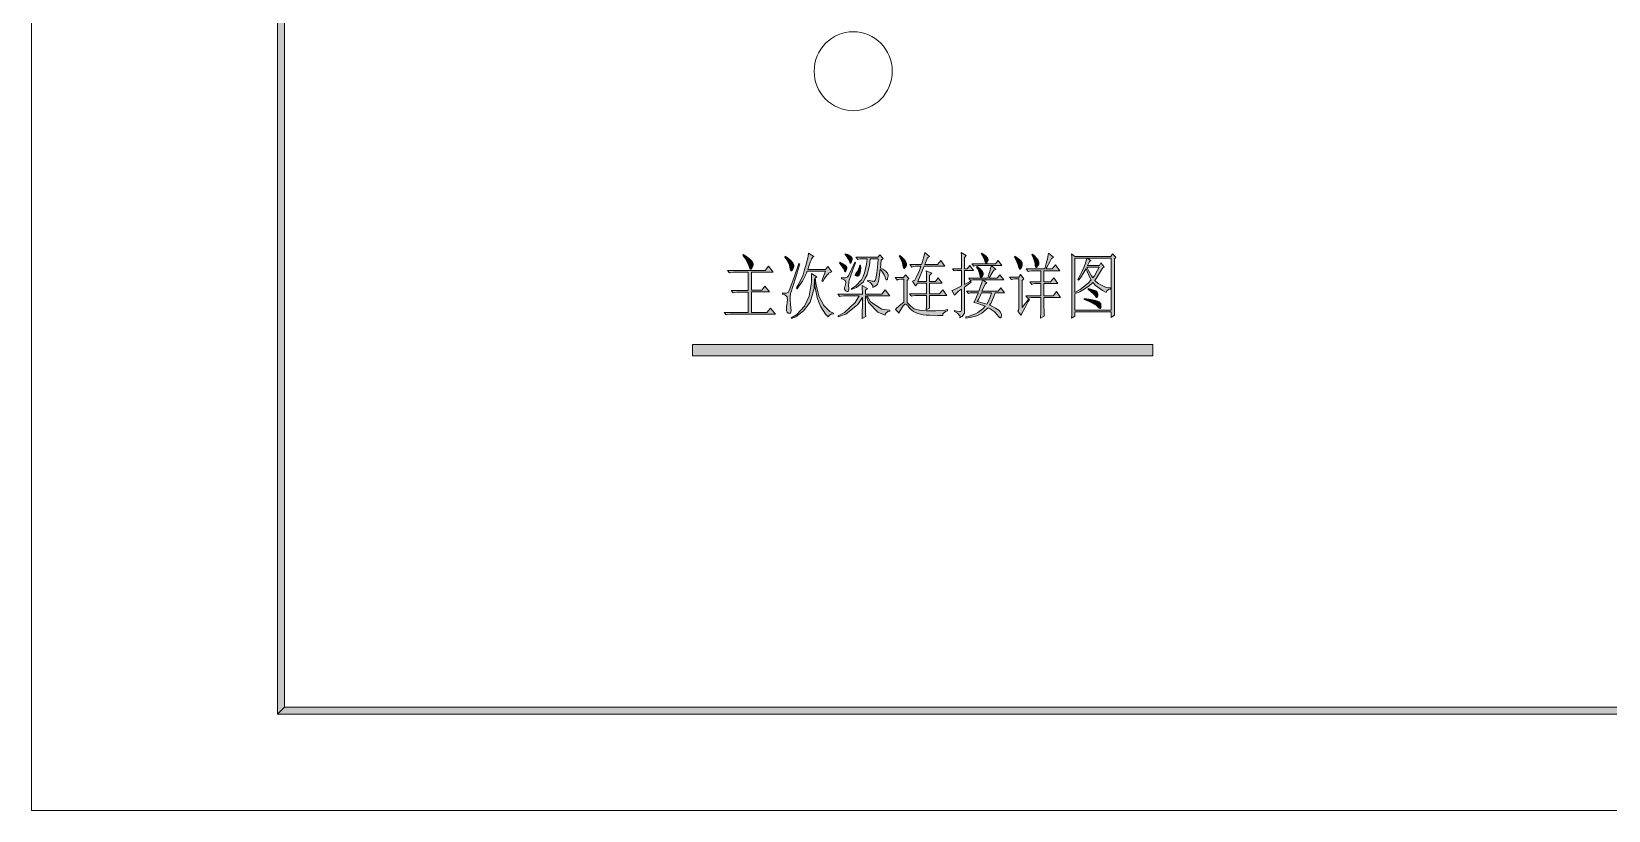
# Model space of a CAD drawing. Header units: millimetres. Extents: x 0 to 586, y 0 to 414.
# Drawn here: x 0 to 155.9, y 0 to 77 of the extents above; entities that cross this region are included whole.
import ezdxf

# ---------------------------------------------------------------- set-up
doc = ezdxf.new("R2010")
doc.units = ezdxf.units.MM

msp = doc.modelspace()

# ---------------------------------------------------------------- hatches: boundary and pattern name
h = msp.add_hatch(color=0)
h.dxf.hatch_style = 2
h.paths.add_polyline_path([(24.302861, 404.569083), (24.994306, 403.877639), (24.994306, 10.205861), (24.302861, 9.514417)])
h = msp.add_hatch(color=0)
h.dxf.hatch_style = 2
h.paths.add_polyline_path([(70.372111, 54.945139), (70.668444, 54.751111), (71.060028, 54.454778), (71.155278, 54.352472), (71.247, 54.250167), (71.34225, 54.049083), (71.34225, 53.953833), (71.34225, 53.883278), (71.292861, 53.735111), (71.243472, 53.650444), (71.194083, 53.569306), (71.12, 53.484639), (71.098833, 53.484639), (71.0565, 53.484639), (70.978889, 53.622222), (70.943611, 53.759806), (70.890694, 53.967944), (70.58025, 54.518278), (70.329778, 54.864)])
h = msp.add_hatch(color=0)
h.dxf.hatch_style = 2
h.paths.add_polyline_path([(74.513722, 54.775806), (74.746556, 54.624111), (75.071111, 54.348944), (75.162833, 54.225472), (75.258083, 54.102), (75.349806, 53.893861), (75.349806, 53.812722), (75.349806, 53.728056), (75.300417, 53.565778), (75.251028, 53.481111), (75.201639, 53.399972), (75.141667, 53.315306), (75.131083, 53.315306), (75.085222, 53.315306), (75.011139, 53.495222), (74.975861, 53.675139), (74.922944, 53.922083), (74.668944, 54.430083), (74.471389, 54.691139)])
h = msp.add_hatch(color=0)
h.dxf.hatch_style = 2
h.paths.add_polyline_path([(78.147333, 52.324), (78.500111, 53.287083), (76.693889, 53.287083), (76.605694, 53.096583), (76.418722, 52.705), (76.319944, 52.503917), (76.221167, 52.302833), (75.900139, 51.830111), (75.681417, 51.554944), (75.614389, 51.636083), (75.868389, 52.034722), (76.277611, 52.944889), (76.429306, 53.452889), (76.584528, 53.964417), (76.7715, 54.775806), (76.80325, 55.079194), (77.332417, 54.747583), (77.244222, 54.691139), (77.113694, 54.51475), (77.067833, 54.391278), (77.0255, 54.264278), (76.859694, 53.798611), (76.73975, 53.452889), (78.478944, 53.452889), (78.722361, 53.756278), (79.117472, 53.234167), (79.008111, 53.205944), (78.821139, 53.096583), (78.743528, 53.011917), (78.665917, 52.930778), (78.401333, 52.560361), (78.214361, 52.271083)])
h = msp.add_hatch(color=0)
h.dxf.hatch_style = 2
h.paths.add_polyline_path([(80.419222, 54.969833), (80.461556, 55.02275), (80.715556, 54.9275), (81.008361, 54.76875), (81.047167, 54.708778), (81.082444, 54.645278), (81.12125, 54.542972), (81.12125, 54.500639), (81.12125, 54.444194), (81.0895, 54.313667), (81.05775, 54.239583), (81.022472, 54.161972), (80.980139, 54.087889), (80.969556, 54.087889), (80.944861, 54.087889), (80.891944, 54.183139), (80.856667, 54.281917), (80.80375, 54.4195), (80.5815, 54.761694)])
h = msp.add_hatch(color=0)
h.dxf.hatch_style = 2
h.paths.add_polyline_path([(84.006972, 54.391278), (83.918778, 53.618694), (84.151611, 53.495222), (84.458528, 53.283556), (84.536139, 53.191833), (84.61375, 53.103639), (84.691361, 52.930778), (84.691361, 52.849639), (84.691361, 52.793194), (84.663139, 52.662667), (84.634917, 52.588583), (84.610222, 52.510972), (84.560833, 52.436889), (84.536139, 52.436889), (84.504389, 52.436889), (84.426778, 52.574472), (84.384444, 52.712056), (84.306833, 52.916667), (84.063417, 53.304722), (83.897611, 53.481111), (83.844694, 52.944889), (83.731806, 52.264028), (83.678889, 52.119389), (83.622444, 51.97475), (83.368444, 51.763083), (83.170889, 51.692528), (83.170889, 51.886556), (82.906306, 52.189944), (82.641722, 52.299306), (82.666417, 52.408667), (82.839278, 52.366333), (83.110917, 52.313417), (83.206167, 52.299306), (83.297889, 52.285194), (83.417833, 52.366333), (83.446056, 52.465111), (83.474278, 52.560361), (83.53425, 52.899028), (83.569528, 53.138917), (83.601278, 53.378806), (83.668306, 54.059667), (83.700056, 54.500639), (82.906306, 54.500639), (82.853389, 53.893861), (82.609972, 52.937833), (82.423, 52.588583), (82.236028, 52.235806), (81.562222, 51.678417), (81.078917, 51.473806), (81.05775, 51.554944), (81.484611, 51.830111), (82.063167, 52.443944), (82.214861, 52.779083), (82.363028, 53.11775), (82.553528, 53.978528), (82.599389, 54.500639), (81.872667, 54.500639), (81.675111, 54.447722), (81.498722, 54.666444), (83.678889, 54.666444), (83.855278, 54.913389), (84.183361, 54.557083)])
h = msp.add_hatch(color=0)
h.dxf.hatch_style = 2
h.paths.add_polyline_path([(85.770861, 54.779333), (85.837889, 54.835778), (86.035444, 54.684083), (86.303556, 54.430083), (86.377639, 54.32425), (86.448194, 54.221944), (86.515222, 54.034972), (86.508167, 53.953833), (86.504639, 53.872694), (86.448194, 53.735111), (86.398806, 53.678667), (86.349417, 53.622222), (86.289444, 53.569306), (86.278861, 53.569306), (86.233, 53.569306), (86.165972, 53.735111), (86.144806, 53.897389), (86.102472, 54.105528), (85.9155, 54.5465)])
h = msp.add_hatch(color=0)
h.dxf.hatch_style = 2
h.paths.add_polyline_path([(87.3125, 52.408667), (87.467722, 52.683833), (87.774639, 53.37175), (87.929861, 53.788028), (87.488889, 53.788028), (87.379528, 53.788028), (87.146694, 53.745694), (87.02675, 53.703361), (86.829194, 53.950306), (87.972194, 53.950306), (88.085083, 54.253694), (88.261472, 54.846361), (88.324972, 55.135639), (88.787111, 54.751111), (88.568389, 54.613528), (88.303806, 53.950306), (89.580861, 53.950306), (89.912472, 54.338361), (90.307583, 53.788028), (88.261472, 53.788028), (87.622944, 52.271083), (88.480194, 52.271083), (88.480194, 52.518028), (88.469611, 53.05425), (88.459028, 53.343528), (89.009361, 53.096583), (88.765944, 52.877861), (88.765944, 52.271083), (89.362139, 52.271083), (89.647889, 52.627389), (90.043, 52.105278), (88.765944, 52.105278), (88.765944, 51.057528), (89.75725, 51.057528), (90.088861, 51.442056), (90.483972, 50.891722), (88.765944, 50.891722), (88.765944, 50.563639), (88.776528, 49.94275), (88.787111, 49.653472), (88.459028, 49.487667), (88.469611, 49.833389), (88.480194, 50.535417), (88.480194, 50.891722), (87.446556, 50.891722), (87.34425, 50.891722), (87.125528, 50.852917), (87.005583, 50.810583), (86.8045, 51.057528), (88.480194, 51.057528), (88.480194, 52.105278), (87.622944, 52.105278), (87.400694, 51.858333), (87.093778, 52.299306)])
h = msp.add_hatch(color=0)
h.dxf.hatch_style = 2
h.paths.add_polyline_path([(92.226694, 51.967694), (92.840528, 52.299306), (92.886389, 52.214639), (92.226694, 51.72075), (92.226694, 49.381833), (92.226694, 49.159583), (92.004444, 48.817389), (91.785722, 48.693917), (91.806889, 48.842083), (91.531722, 49.145472), (91.235389, 49.297167), (91.235389, 49.406528), (91.475278, 49.353611), (91.775139, 49.304222), (91.828056, 49.311278), (91.8845, 49.318333), (91.937417, 49.43475), (91.937417, 49.544111), (91.937417, 51.526722), (91.641083, 51.308), (91.298889, 51.004611), (91.256556, 50.923472), (90.970806, 51.389139), (91.168361, 51.459694), (91.651667, 51.678417), (91.937417, 51.830111), (91.937417, 53.37175), (91.475278, 53.37175), (91.210694, 53.318833), (91.034306, 53.537556), (91.937417, 53.537556), (91.937417, 54.102), (91.926833, 54.902806), (91.91625, 55.135639), (92.403083, 54.83225), (92.226694, 54.64175), (92.226694, 53.537556), (92.512444, 53.537556), (92.752333, 53.840944), (93.129806, 53.37175), (92.226694, 53.37175)])
h = msp.add_hatch(color=0)
h.dxf.hatch_style = 2
h.paths.add_polyline_path([(93.944722, 55.082722), (94.142278, 54.945139), (94.396278, 54.737), (94.449194, 54.669972), (94.505639, 54.599417), (94.562083, 54.490056), (94.562083, 54.447722), (94.562083, 54.394806), (94.516222, 54.271333), (94.473889, 54.200778), (94.428028, 54.130222), (94.371583, 54.063194), (94.361, 54.063194), (94.32925, 54.063194), (94.272806, 54.172556), (94.251639, 54.281917), (94.209306, 54.447722), (94.022333, 54.821667), (93.877694, 55.026278)])
h = msp.add_hatch(color=0)
h.dxf.hatch_style = 2
h.paths.add_polyline_path([(97.183222, 54.691139), (97.225556, 54.775806), (97.3455, 54.691139), (97.585389, 54.51475), (97.698278, 54.415972), (97.814694, 54.320722), (97.934639, 54.112583), (97.941694, 54.003222), (97.94875, 53.893861), (97.902889, 53.706889), (97.8535, 53.632806), (97.804111, 53.555194), (97.733556, 53.481111), (97.708861, 53.481111), (97.677111, 53.481111), (97.610083, 53.632806), (97.578333, 53.7845), (97.521889, 53.989111), (97.324333, 54.444194)])
h = msp.add_hatch(color=0)
h.dxf.hatch_style = 2
h.paths.add_polyline_path([(100.55225, 55.079194), (101.035556, 54.691139), (100.838, 54.553556), (100.661611, 54.211361), (100.386444, 53.685722), (100.287667, 53.509333), (100.905028, 53.509333), (101.236639, 53.922083), (101.674083, 53.343528), (100.090111, 53.343528), (100.090111, 52.242861), (100.749806, 52.242861), (101.06025, 52.627389), (101.455361, 52.077056), (100.090111, 52.077056), (100.090111, 50.867028), (100.993222, 50.867028), (101.346, 51.279778), (101.741111, 50.701222), (100.090111, 50.701222), (100.090111, 50.080333), (100.100694, 49.159583), (100.111278, 48.856194), (99.7585, 48.665694), (99.769083, 49.230139), (99.779667, 50.246139), (99.779667, 50.701222), (98.90125, 50.701222), (98.813056, 50.701222), (98.601389, 50.658889), (98.481444, 50.616556), (98.283889, 50.867028), (99.779667, 50.867028), (99.779667, 52.077056), (99.317528, 52.077056), (99.229333, 52.077056), (99.021194, 52.034722), (98.90125, 51.992389), (98.700167, 52.242861), (99.779667, 52.242861), (99.779667, 53.343528), (98.943583, 53.343528), (98.855389, 53.343528), (98.64725, 53.301194), (98.527306, 53.258861), (98.326222, 53.509333), (100.132444, 53.509333), (100.199472, 53.671611), (100.319417, 54.059667), (100.375861, 54.278389), (100.432306, 54.500639), (100.5205, 54.899278)])
h = msp.add_hatch(color=0)
h.dxf.hatch_style = 2
h.paths.add_polyline_path([(98.90125, 54.913389), (98.96475, 54.966306), (99.119972, 54.828722), (99.356333, 54.588833), (99.441, 54.486528), (99.522139, 54.384222), (99.592694, 54.183139), (99.582111, 54.087889), (99.571528, 53.989111), (99.511556, 53.837417), (99.462167, 53.7845), (99.412778, 53.728056), (99.352806, 53.671611), (99.342222, 53.671611), (99.296361, 53.671611), (99.229333, 53.823306), (99.208167, 53.975), (99.176417, 54.183139), (99.021194, 54.652333)])
h = msp.add_hatch(color=0)
h.paths.add_polyline_path([(107.050417, 54.500639), (107.050417, 49.932167), (107.050417, 49.657), (107.061, 49.159583), (107.071583, 48.940861), (106.7435, 48.718611), (106.7435, 49.272472), (103.152222, 49.272472), (103.152222, 48.8315), (102.820611, 48.665694), (102.831194, 48.940861), (102.841778, 49.505306), (102.841778, 49.794583), (102.841778, 53.950306), (102.841778, 54.186667), (102.831194, 54.708778), (102.820611, 54.998056), (103.152222, 54.751111), (106.697639, 54.751111), (106.852861, 55.02275), (107.205639, 54.666444)])
h.paths.add_polyline_path([(103.152222, 49.43475), (106.7435, 49.43475), (106.7435, 54.585306), (104.36225, 54.585306), (104.736194, 54.338361), (104.605667, 54.253694), (104.538639, 54.130222), (104.439861, 53.936194), (104.408111, 53.869167), (105.575806, 53.869167), (105.7275, 54.116111), (106.059111, 53.731583), (105.882722, 53.594), (105.69575, 53.262389), (105.311222, 52.655611), (105.113667, 52.380444), (105.452333, 52.066472), (106.2355, 51.692528), (106.676472, 51.639611), (106.676472, 51.526722), (106.510667, 51.516139), (106.302528, 51.350333), (106.256667, 51.198639), (105.872139, 51.378556), (105.201861, 51.872444), (104.912583, 52.189944), (104.528056, 51.801889), (103.646111, 51.240972), (103.152222, 51.061056)])
h.paths.add_polyline_path([(103.152222, 54.585306), (103.152222, 51.198639), (103.670806, 51.473806), (104.475139, 52.094694), (104.760889, 52.436889), (104.61625, 52.683833), (104.36225, 53.248278), (104.252889, 53.565778), (104.0765, 53.223583), (103.702556, 52.645028), (103.505, 52.408667), (103.437972, 52.465111), (103.614361, 52.754389), (103.910694, 53.354111), (104.034167, 53.661028), (104.154111, 53.971472), (104.29875, 54.433611), (104.319917, 54.585306)])
h.paths.add_polyline_path([(104.341083, 53.703361), (104.496306, 53.357639), (104.792639, 52.821417), (104.937278, 52.627389), (105.088972, 52.849639), (105.399417, 53.385861), (105.551111, 53.703361)])
h = msp.add_hatch(color=0)
h.dxf.hatch_style = 2
h.paths.add_polyline_path([(68.809306, 53.375278), (72.531111, 53.375278), (72.862722, 53.788028), (73.324861, 53.209472), (71.187028, 53.209472), (71.187028, 51.417361), (72.1995, 51.417361), (72.509944, 51.801889), (72.950917, 51.251556), (71.187028, 51.251556), (71.187028, 49.216028), (72.7075, 49.216028), (73.060278, 49.653472), (73.543583, 49.050222), (69.204417, 49.050222), (69.063306, 49.050222), (68.798722, 49.007889), (68.67525, 48.965556), (68.477694, 49.216028), (70.855417, 49.216028), (70.855417, 51.226861), (69.888806, 51.226861), (69.744167, 51.226861), (69.479583, 51.184528), (69.359639, 51.142194), (69.162083, 51.389139), (70.855417, 51.389139), (70.855417, 53.209472), (69.536028, 53.209472), (69.391389, 53.209472), (69.126806, 53.167139), (69.006861, 53.128333)])
h = msp.add_hatch(color=0)
h.dxf.hatch_style = 2
h.paths.add_polyline_path([(74.227972, 51.142194), (74.305583, 51.128083), (74.446694, 51.113972), (74.513722, 51.113972), (74.6125, 51.113972), (74.767722, 51.170417), (74.820639, 51.226861), (74.877083, 51.279778), (75.395667, 52.697944), (75.857806, 54.059667), (75.946, 54.003222), (75.515611, 52.602694), (75.064056, 51.142194), (75.042889, 51.089278), (75.021722, 51.032833), (74.997028, 50.807056), (74.997028, 50.634194), (74.997028, 50.461333), (75.032306, 49.999194), (75.064056, 49.713444), (75.099333, 49.410056), (75.02525, 49.120778), (74.922944, 49.134889), (74.817111, 49.149), (74.690111, 49.230139), (74.668944, 49.297167), (74.647778, 49.367722), (74.623083, 49.491194), (74.623083, 49.547639), (74.623083, 49.600556), (74.647778, 49.808694), (74.668944, 49.960389), (74.700694, 50.179111), (74.721861, 50.517778), (74.711278, 50.634194), (74.700694, 50.750611), (74.457278, 50.951694), (74.227972, 51.032833)])
h = msp.add_hatch(color=0)
h.dxf.hatch_style = 2
h.paths.add_polyline_path([(77.420611, 52.521556), (77.357111, 51.597278), (76.969056, 50.242611), (76.651556, 49.808694), (76.330528, 49.374778), (75.572056, 48.775056), (75.131083, 48.60925), (75.085222, 48.693917), (75.649667, 49.011417), (76.429306, 49.829861), (76.651556, 50.330806), (76.870278, 50.835278), (77.103111, 52.204056), (77.113694, 53.071889), (77.621694, 52.740278), (77.487639, 52.602694), (77.56525, 51.900667), (77.868639, 50.764722), (78.094417, 50.330806), (78.320194, 49.896889), (78.909333, 49.297167), (79.272694, 49.134889), (79.251528, 49.050222), (79.085722, 49.064333), (78.842306, 48.92675), (78.764694, 48.775056), (78.489528, 49.036111), (78.034444, 49.766361), (77.851, 50.235556), (77.671083, 50.70475), (77.455889, 51.84775)])
h = msp.add_hatch(color=0)
h.dxf.hatch_style = 2
h.paths.add_polyline_path([(79.890056, 54.087889), (79.932389, 54.172556), (80.186389, 54.059667), (80.479194, 53.890333), (80.518, 53.826833), (80.556806, 53.766861), (80.595611, 53.661028), (80.595611, 53.622222), (80.595611, 53.565778), (80.560333, 53.442306), (80.528583, 53.375278), (80.493306, 53.304722), (80.450972, 53.237694), (80.440389, 53.237694), (80.419222, 53.237694), (80.362778, 53.332944), (80.331028, 53.428194), (80.274583, 53.565778), (80.055861, 53.897389)])
h = msp.add_hatch(color=0)
h.dxf.hatch_style = 2
h.paths.add_polyline_path([(81.385833, 54.172556), (81.474028, 54.116111), (81.167111, 53.318833), (80.8355, 52.401611), (80.814333, 52.285194), (80.793167, 52.168778), (80.782583, 51.830111), (80.793167, 51.611389), (80.793167, 51.445583), (80.726139, 51.279778), (80.659111, 51.279778), (80.648528, 51.279778), (80.570917, 51.322111), (80.507417, 51.364444), (80.440389, 51.406778), (80.373361, 51.516139), (80.373361, 51.583167), (80.373361, 51.639611), (80.405111, 51.777194), (80.440389, 51.858333), (80.472139, 51.967694), (80.507417, 52.119389), (80.507417, 52.161722), (80.507417, 52.218167), (80.468611, 52.320472), (80.429806, 52.369861), (80.391, 52.415722), (80.218139, 52.507444), (80.087611, 52.54625), (80.087611, 52.655611), (80.165222, 52.645028), (80.29575, 52.630917), (80.352194, 52.630917), (80.472139, 52.630917), (80.648528, 52.697944), (80.704972, 52.7685), (80.757889, 52.835528), (81.100083, 53.537556)])
h = msp.add_hatch(color=0)
h.dxf.hatch_style = 2
h.paths.add_polyline_path([(81.960861, 53.893861), (81.971444, 53.579889), (81.932639, 53.145972), (81.88325, 53.029556), (81.833861, 52.913139), (81.696278, 52.803778), (81.608083, 52.810833), (81.519889, 52.817889), (81.431694, 52.86375), (81.431694, 52.906083), (81.431694, 52.948417), (81.484611, 53.057778), (81.541056, 53.124806), (81.650417, 53.262389), (81.816222, 53.646917), (81.872667, 53.893861)])
h = msp.add_hatch(color=0)
h.paths.add_polyline_path([(94.272806, 52.024139), (93.965889, 51.308), (95.553389, 51.308), (95.814444, 51.639611), (96.191917, 51.145722), (95.264111, 51.145722), (95.098306, 50.70475), (94.823139, 50.097972), (94.713778, 49.932167), (94.936028, 49.836917), (95.309972, 49.635833), (95.465194, 49.533528), (95.616889, 49.427694), (95.800333, 49.251306), (95.828556, 49.173694), (95.85325, 49.099611), (95.881472, 48.969083), (95.881472, 48.912639), (95.881472, 48.870306), (95.863833, 48.796222), (95.849722, 48.760944), (95.832083, 48.725667), (95.793278, 48.693917), (95.772111, 48.693917), (95.740361, 48.693917), (95.638056, 48.775056), (95.574556, 48.856194), (95.475778, 48.993778), (95.271167, 49.216028), (95.165333, 49.297167), (95.063028, 49.381833), (94.759639, 49.572333), (94.562083, 49.685222), (94.385694, 49.491194), (93.958833, 49.159583), (93.711889, 49.022), (93.464944, 48.884417), (92.787611, 48.7045), (92.357222, 48.665694), (92.357222, 48.775056), (92.590056, 48.817389), (93.066306, 48.976139), (93.316778, 49.092556), (93.563722, 49.208972), (94.0435, 49.572333), (94.272806, 49.822806), (94.022333, 49.946278), (93.468472, 50.140306), (93.172139, 50.207333), (93.2815, 50.440167), (93.50375, 50.909361), (93.613111, 51.145722), (92.819361, 51.145722), (92.621806, 51.089278), (92.445417, 51.308), (93.655444, 51.308), (93.768333, 51.6255), (93.944722, 52.189944), (94.008222, 52.436889), (93.041611, 52.436889), (92.840528, 52.380444), (92.664139, 52.602694), (94.516222, 52.602694), (94.562083, 52.726167), (94.653806, 53.001333), (94.703194, 53.153028), (94.752583, 53.304722), (94.847833, 53.646917), (94.890167, 53.840944), (95.331139, 53.456417), (95.133583, 53.399972), (94.978361, 53.124806), (94.734944, 52.726167), (94.64675, 52.602694), (95.465194, 52.602694), (95.72625, 52.930778), (96.124889, 52.436889), (94.054083, 52.436889), (94.449194, 52.1335)])
h.paths.add_polyline_path([(93.50375, 50.292), (93.743639, 50.235556), (94.209306, 50.112083), (94.428028, 50.041528), (94.572667, 50.277889), (94.812556, 50.828222), (94.911333, 51.145722), (93.920028, 51.145722), (93.82125, 50.937583), (93.613111, 50.510722)])
h = msp.add_hatch(color=0)
h.dxf.hatch_style = 2
h.paths.add_polyline_path([(92.974583, 54.034972), (95.309972, 54.034972), (95.553389, 54.338361), (95.927333, 53.869167), (93.655444, 53.869167), (93.514333, 53.869167), (93.270917, 53.830361), (93.172139, 53.788028)])
h = msp.add_hatch(color=0)
h.dxf.hatch_style = 2
h.paths.add_polyline_path([(93.50375, 53.759806), (93.743639, 53.551667), (94.015278, 53.2765), (94.0435, 53.209472), (94.071722, 53.138917), (94.096417, 53.043667), (94.096417, 53.015444), (94.096417, 52.959), (94.054083, 52.842583), (94.008222, 52.779083), (93.965889, 52.719111), (93.898861, 52.655611), (93.877694, 52.655611), (93.845944, 52.655611), (93.7895, 52.779083), (93.768333, 52.906083), (93.733056, 53.071889), (93.570778, 53.470528), (93.436722, 53.703361)])
h = msp.add_hatch(color=0)
h.dxf.hatch_style = 2
h.paths.add_polyline_path([(82.444167, 49.988611), (82.444167, 49.713444), (82.45475, 49.120778), (82.465333, 48.803278), (82.112556, 48.60925), (82.126667, 49.078444), (82.13725, 50.112083), (82.13725, 50.676528), (81.696278, 49.999194), (80.507417, 49.050222), (79.756, 48.775056), (79.734833, 48.884417), (80.373361, 49.201917), (81.421111, 50.193222), (81.826806, 50.867028), (80.440389, 50.867028), (80.29575, 50.867028), (80.031167, 50.828222), (79.911222, 50.785889), (79.713667, 51.032833), (82.13725, 51.032833), (82.13725, 51.170417), (82.126667, 51.597278), (82.112556, 51.886556), (82.641722, 51.583167), (82.444167, 51.417361), (82.444167, 51.032833), (84.074, 51.032833), (84.405611, 51.445583), (84.86775, 50.867028), (82.599389, 50.867028), (82.941583, 50.263778), (84.063417, 49.547639), (84.846583, 49.438278), (84.846583, 49.325389), (84.649028, 49.297167), (84.416194, 49.106667), (84.384444, 48.940861), (83.668306, 49.24425), (82.729917, 50.207333), (82.511194, 50.867028), (82.444167, 50.867028)])
h = msp.add_hatch(color=0)
h.dxf.hatch_style = 2
h.paths.add_polyline_path([(86.564611, 50.207333), (86.652806, 50.083861), (86.917389, 49.833389), (87.093778, 49.709917), (87.270167, 49.586444), (87.785222, 49.43475), (88.127417, 49.406528), (88.469611, 49.378306), (89.108139, 49.364194), (89.404472, 49.378306), (89.704333, 49.392417), (90.275833, 49.448861), (90.551, 49.491194), (90.551, 49.378306), (90.342861, 49.311278), (90.110028, 49.074917), (90.088861, 48.912639), (89.591444, 48.912639), (88.776528, 48.930278), (88.459028, 48.951444), (88.138, 48.972611), (87.608833, 49.096083), (87.400694, 49.201917), (87.192556, 49.304222), (86.860944, 49.572333), (86.741, 49.738139), (86.617528, 49.889833), (86.448194, 50.041528), (86.398806, 50.041528), (86.349417, 50.041528), (86.180083, 49.861611), (86.056611, 49.681694), (85.936667, 49.505306), (85.792028, 49.226611), (85.770861, 49.131361), (85.418083, 49.519417), (85.527444, 49.628778), (85.94725, 49.985083), (86.254167, 50.235556), (86.254167, 52.493333), (86.102472, 52.493333), (85.957833, 52.493333), (85.69325, 52.454528), (85.573306, 52.412194), (85.37575, 52.659139), (86.211833, 52.659139), (86.388222, 52.934306), (86.741, 52.578), (86.564611, 52.383972)])
h = msp.add_hatch(color=0)
h.dxf.hatch_style = 2
h.paths.add_polyline_path([(97.931111, 49.706389), (98.590806, 50.560111), (98.657833, 50.507194), (98.537889, 50.284944), (98.305056, 49.8475), (98.195694, 49.62525), (98.072222, 49.406528), (97.88525, 49.060806), (97.82175, 48.937333), (97.511306, 49.350083), (97.56775, 49.420639), (97.620667, 49.62525), (97.620667, 49.762833), (97.620667, 52.542722), (97.31375, 52.542722), (97.225556, 52.542722), (97.017417, 52.503917), (96.893944, 52.461583), (96.696389, 52.708528), (97.5995, 52.708528), (97.775889, 52.959), (98.1075, 52.542722), (97.931111, 52.380444)])
h = msp.add_hatch(color=0)
h.dxf.hatch_style = 2
h.paths.add_polyline_path([(104.475139, 51.583167), (104.736194, 51.512611), (105.113667, 51.389139), (105.223028, 51.336222), (105.332389, 51.279778), (105.431167, 51.096333), (105.420583, 50.962278), (105.41, 50.83175), (105.364139, 50.701222), (105.332389, 50.701222), (105.300639, 50.701222), (105.223028, 50.771778), (105.177167, 50.838806), (105.067806, 50.976389), (104.704444, 51.308), (104.450444, 51.4985)])
h = msp.add_hatch(color=0)
h.dxf.hatch_style = 2
h.paths.add_polyline_path([(104.055333, 50.591861), (104.559806, 50.521306), (105.226556, 50.390778), (105.388833, 50.330806), (105.547583, 50.267306), (105.716917, 50.055639), (105.7275, 49.903944), (105.741611, 49.75225), (105.69575, 49.600556), (105.639306, 49.600556), (105.607556, 49.600556), (105.498194, 49.685222), (105.420583, 49.766361), (105.254778, 49.932167), (104.573917, 50.288472), (104.055333, 50.4825)])
h = msp.add_hatch(color=0)
h.dxf.hatch_style = 2
h.paths.add_polyline_path([(65.345028, 44.936833), (65.345028, 46.041028), (110.853361, 46.041028), (110.853361, 44.936833)])
h = msp.add_hatch(color=0)
h.dxf.hatch_style = 2
h.paths.add_polyline_path([(24.302861, 9.514417), (24.994306, 10.205861), (575.429944, 10.205861), (576.117861, 9.514417)])

# ---------------------------------------------------------------- linework, layer by layer
at = {"color": 0, "lineweight": 0}
for points in [[(0, 0), (585.632278, 0), (585.632278, 414.0835), (0, 414.0835)], [(24.302861, 404.569083), (24.994306, 403.877639), (24.994306, 10.205861), (24.302861, 9.514417)], [(70.372111, 54.945139), (70.668444, 54.751111), (71.060028, 54.454778), (71.155278, 54.352472), (71.247, 54.250167), (71.34225, 54.049083), (71.34225, 53.953833), (71.34225, 53.883278), (71.292861, 53.735111), (71.243472, 53.650444), (71.194083, 53.569306), (71.12, 53.484639), (71.098833, 53.484639), (71.0565, 53.484639), (70.978889, 53.622222), (70.943611, 53.759806), (70.890694, 53.967944), (70.58025, 54.518278), (70.329778, 54.864)], [(74.513722, 54.775806), (74.746556, 54.624111), (75.071111, 54.348944), (75.162833, 54.225472), (75.258083, 54.102), (75.349806, 53.893861), (75.349806, 53.812722), (75.349806, 53.728056), (75.300417, 53.565778), (75.251028, 53.481111), (75.201639, 53.399972), (75.141667, 53.315306), (75.131083, 53.315306), (75.085222, 53.315306), (75.011139, 53.495222), (74.975861, 53.675139), (74.922944, 53.922083), (74.668944, 54.430083), (74.471389, 54.691139)], [(78.147333, 52.324), (78.500111, 53.287083), (76.693889, 53.287083), (76.605694, 53.096583), (76.418722, 52.705), (76.319944, 52.503917), (76.221167, 52.302833), (75.900139, 51.830111), (75.681417, 51.554944), (75.614389, 51.636083), (75.868389, 52.034722), (76.277611, 52.944889), (76.429306, 53.452889), (76.584528, 53.964417), (76.7715, 54.775806), (76.80325, 55.079194), (77.332417, 54.747583), (77.244222, 54.691139), (77.113694, 54.51475), (77.067833, 54.391278), (77.0255, 54.264278), (76.859694, 53.798611), (76.73975, 53.452889), (78.478944, 53.452889), (78.722361, 53.756278), (79.117472, 53.234167), (79.008111, 53.205944), (78.821139, 53.096583), (78.743528, 53.011917), (78.665917, 52.930778), (78.401333, 52.560361), (78.214361, 52.271083)], [(80.419222, 54.969833), (80.461556, 55.02275), (80.715556, 54.9275), (81.008361, 54.76875), (81.047167, 54.708778), (81.082444, 54.645278), (81.12125, 54.542972), (81.12125, 54.500639), (81.12125, 54.444194), (81.0895, 54.313667), (81.05775, 54.239583), (81.022472, 54.161972), (80.980139, 54.087889), (80.969556, 54.087889), (80.944861, 54.087889), (80.891944, 54.183139), (80.856667, 54.281917), (80.80375, 54.4195), (80.5815, 54.761694)], [(84.006972, 54.391278), (83.918778, 53.618694), (84.151611, 53.495222), (84.458528, 53.283556), (84.536139, 53.191833), (84.61375, 53.103639), (84.691361, 52.930778), (84.691361, 52.849639), (84.691361, 52.793194), (84.663139, 52.662667), (84.634917, 52.588583), (84.610222, 52.510972), (84.560833, 52.436889), (84.536139, 52.436889), (84.504389, 52.436889), (84.426778, 52.574472), (84.384444, 52.712056), (84.306833, 52.916667), (84.063417, 53.304722), (83.897611, 53.481111), (83.844694, 52.944889), (83.731806, 52.264028), (83.678889, 52.119389), (83.622444, 51.97475), (83.368444, 51.763083), (83.170889, 51.692528), (83.170889, 51.886556), (82.906306, 52.189944), (82.641722, 52.299306), (82.666417, 52.408667), (82.839278, 52.366333), (83.110917, 52.313417), (83.206167, 52.299306), (83.297889, 52.285194), (83.417833, 52.366333), (83.446056, 52.465111), (83.474278, 52.560361), (83.53425, 52.899028), (83.569528, 53.138917), (83.601278, 53.378806), (83.668306, 54.059667), (83.700056, 54.500639), (82.906306, 54.500639), (82.853389, 53.893861), (82.609972, 52.937833), (82.423, 52.588583), (82.236028, 52.235806), (81.562222, 51.678417), (81.078917, 51.473806), (81.05775, 51.554944), (81.484611, 51.830111), (82.063167, 52.443944), (82.214861, 52.779083), (82.363028, 53.11775), (82.553528, 53.978528), (82.599389, 54.500639), (81.872667, 54.500639), (81.675111, 54.447722), (81.498722, 54.666444), (83.678889, 54.666444), (83.855278, 54.913389), (84.183361, 54.557083)], [(85.770861, 54.779333), (85.837889, 54.835778), (86.035444, 54.684083), (86.303556, 54.430083), (86.377639, 54.32425), (86.448194, 54.221944), (86.515222, 54.034972), (86.508167, 53.953833), (86.504639, 53.872694), (86.448194, 53.735111), (86.398806, 53.678667), (86.349417, 53.622222), (86.289444, 53.569306), (86.278861, 53.569306), (86.233, 53.569306), (86.165972, 53.735111), (86.144806, 53.897389), (86.102472, 54.105528), (85.9155, 54.5465)], [(87.3125, 52.408667), (87.467722, 52.683833), (87.774639, 53.37175), (87.929861, 53.788028), (87.488889, 53.788028), (87.379528, 53.788028), (87.146694, 53.745694), (87.02675, 53.703361), (86.829194, 53.950306), (87.972194, 53.950306), (88.085083, 54.253694), (88.261472, 54.846361), (88.324972, 55.135639), (88.787111, 54.751111), (88.568389, 54.613528), (88.303806, 53.950306), (89.580861, 53.950306), (89.912472, 54.338361), (90.307583, 53.788028), (88.261472, 53.788028), (87.622944, 52.271083), (88.480194, 52.271083), (88.480194, 52.518028), (88.469611, 53.05425), (88.459028, 53.343528), (89.009361, 53.096583), (88.765944, 52.877861), (88.765944, 52.271083), (89.362139, 52.271083), (89.647889, 52.627389), (90.043, 52.105278), (88.765944, 52.105278), (88.765944, 51.057528), (89.75725, 51.057528), (90.088861, 51.442056), (90.483972, 50.891722), (88.765944, 50.891722), (88.765944, 50.563639), (88.776528, 49.94275), (88.787111, 49.653472), (88.459028, 49.487667), (88.469611, 49.833389), (88.480194, 50.535417), (88.480194, 50.891722), (87.446556, 50.891722), (87.34425, 50.891722), (87.125528, 50.852917), (87.005583, 50.810583), (86.8045, 51.057528), (88.480194, 51.057528), (88.480194, 52.105278), (87.622944, 52.105278), (87.400694, 51.858333), (87.093778, 52.299306)], [(92.226694, 51.967694), (92.840528, 52.299306), (92.886389, 52.214639), (92.226694, 51.72075), (92.226694, 49.381833), (92.226694, 49.159583), (92.004444, 48.817389), (91.785722, 48.693917), (91.806889, 48.842083), (91.531722, 49.145472), (91.235389, 49.297167), (91.235389, 49.406528), (91.475278, 49.353611), (91.775139, 49.304222), (91.828056, 49.311278), (91.8845, 49.318333), (91.937417, 49.43475), (91.937417, 49.544111), (91.937417, 51.526722), (91.641083, 51.308), (91.298889, 51.004611), (91.256556, 50.923472), (90.970806, 51.389139), (91.168361, 51.459694), (91.651667, 51.678417), (91.937417, 51.830111), (91.937417, 53.37175), (91.475278, 53.37175), (91.210694, 53.318833), (91.034306, 53.537556), (91.937417, 53.537556), (91.937417, 54.102), (91.926833, 54.902806), (91.91625, 55.135639), (92.403083, 54.83225), (92.226694, 54.64175), (92.226694, 53.537556), (92.512444, 53.537556), (92.752333, 53.840944), (93.129806, 53.37175), (92.226694, 53.37175)], [(93.944722, 55.082722), (94.142278, 54.945139), (94.396278, 54.737), (94.449194, 54.669972), (94.505639, 54.599417), (94.562083, 54.490056), (94.562083, 54.447722), (94.562083, 54.394806), (94.516222, 54.271333), (94.473889, 54.200778), (94.428028, 54.130222), (94.371583, 54.063194), (94.361, 54.063194), (94.32925, 54.063194), (94.272806, 54.172556), (94.251639, 54.281917), (94.209306, 54.447722), (94.022333, 54.821667), (93.877694, 55.026278)], [(97.183222, 54.691139), (97.225556, 54.775806), (97.3455, 54.691139), (97.585389, 54.51475), (97.698278, 54.415972), (97.814694, 54.320722), (97.934639, 54.112583), (97.941694, 54.003222), (97.94875, 53.893861), (97.902889, 53.706889), (97.8535, 53.632806), (97.804111, 53.555194), (97.733556, 53.481111), (97.708861, 53.481111), (97.677111, 53.481111), (97.610083, 53.632806), (97.578333, 53.7845), (97.521889, 53.989111), (97.324333, 54.444194)], [(100.55225, 55.079194), (101.035556, 54.691139), (100.838, 54.553556), (100.661611, 54.211361), (100.386444, 53.685722), (100.287667, 53.509333), (100.905028, 53.509333), (101.236639, 53.922083), (101.674083, 53.343528), (100.090111, 53.343528), (100.090111, 52.242861), (100.749806, 52.242861), (101.06025, 52.627389), (101.455361, 52.077056), (100.090111, 52.077056), (100.090111, 50.867028), (100.993222, 50.867028), (101.346, 51.279778), (101.741111, 50.701222), (100.090111, 50.701222), (100.090111, 50.080333), (100.100694, 49.159583), (100.111278, 48.856194), (99.7585, 48.665694), (99.769083, 49.230139), (99.779667, 50.246139), (99.779667, 50.701222), (98.90125, 50.701222), (98.813056, 50.701222), (98.601389, 50.658889), (98.481444, 50.616556), (98.283889, 50.867028), (99.779667, 50.867028), (99.779667, 52.077056), (99.317528, 52.077056), (99.229333, 52.077056), (99.021194, 52.034722), (98.90125, 51.992389), (98.700167, 52.242861), (99.779667, 52.242861), (99.779667, 53.343528), (98.943583, 53.343528), (98.855389, 53.343528), (98.64725, 53.301194), (98.527306, 53.258861), (98.326222, 53.509333), (100.132444, 53.509333), (100.199472, 53.671611), (100.319417, 54.059667), (100.375861, 54.278389), (100.432306, 54.500639), (100.5205, 54.899278)], [(98.90125, 54.913389), (98.96475, 54.966306), (99.119972, 54.828722), (99.356333, 54.588833), (99.441, 54.486528), (99.522139, 54.384222), (99.592694, 54.183139), (99.582111, 54.087889), (99.571528, 53.989111), (99.511556, 53.837417), (99.462167, 53.7845), (99.412778, 53.728056), (99.352806, 53.671611), (99.342222, 53.671611), (99.296361, 53.671611), (99.229333, 53.823306), (99.208167, 53.975), (99.176417, 54.183139), (99.021194, 54.652333)], [(107.050417, 54.500639), (107.050417, 49.932167), (107.050417, 49.657), (107.061, 49.159583), (107.071583, 48.940861), (106.7435, 48.718611), (106.7435, 49.272472), (103.152222, 49.272472), (103.152222, 48.8315), (102.820611, 48.665694), (102.831194, 48.940861), (102.841778, 49.505306), (102.841778, 49.794583), (102.841778, 53.950306), (102.841778, 54.186667), (102.831194, 54.708778), (102.820611, 54.998056), (103.152222, 54.751111), (106.697639, 54.751111), (106.852861, 55.02275), (107.205639, 54.666444)], [(103.152222, 49.43475), (106.7435, 49.43475), (106.7435, 54.585306), (104.36225, 54.585306), (104.736194, 54.338361), (104.605667, 54.253694), (104.538639, 54.130222), (104.439861, 53.936194), (104.408111, 53.869167), (105.575806, 53.869167), (105.7275, 54.116111), (106.059111, 53.731583), (105.882722, 53.594), (105.69575, 53.262389), (105.311222, 52.655611), (105.113667, 52.380444), (105.452333, 52.066472), (106.2355, 51.692528), (106.676472, 51.639611), (106.676472, 51.526722), (106.510667, 51.516139), (106.302528, 51.350333), (106.256667, 51.198639), (105.872139, 51.378556), (105.201861, 51.872444), (104.912583, 52.189944), (104.528056, 51.801889), (103.646111, 51.240972), (103.152222, 51.061056)], [(103.152222, 54.585306), (103.152222, 51.198639), (103.670806, 51.473806), (104.475139, 52.094694), (104.760889, 52.436889), (104.61625, 52.683833), (104.36225, 53.248278), (104.252889, 53.565778), (104.0765, 53.223583), (103.702556, 52.645028), (103.505, 52.408667), (103.437972, 52.465111), (103.614361, 52.754389), (103.910694, 53.354111), (104.034167, 53.661028), (104.154111, 53.971472), (104.29875, 54.433611), (104.319917, 54.585306)], [(68.809306, 53.375278), (72.531111, 53.375278), (72.862722, 53.788028), (73.324861, 53.209472), (71.187028, 53.209472), (71.187028, 51.417361), (72.1995, 51.417361), (72.509944, 51.801889), (72.950917, 51.251556), (71.187028, 51.251556), (71.187028, 49.216028), (72.7075, 49.216028), (73.060278, 49.653472), (73.543583, 49.050222), (69.204417, 49.050222), (69.063306, 49.050222), (68.798722, 49.007889), (68.67525, 48.965556), (68.477694, 49.216028), (70.855417, 49.216028), (70.855417, 51.226861), (69.888806, 51.226861), (69.744167, 51.226861), (69.479583, 51.184528), (69.359639, 51.142194), (69.162083, 51.389139), (70.855417, 51.389139), (70.855417, 53.209472), (69.536028, 53.209472), (69.391389, 53.209472), (69.126806, 53.167139), (69.006861, 53.128333)], [(74.227972, 51.142194), (74.305583, 51.128083), (74.446694, 51.113972), (74.513722, 51.113972), (74.6125, 51.113972), (74.767722, 51.170417), (74.820639, 51.226861), (74.877083, 51.279778), (75.395667, 52.697944), (75.857806, 54.059667), (75.946, 54.003222), (75.515611, 52.602694), (75.064056, 51.142194), (75.042889, 51.089278), (75.021722, 51.032833), (74.997028, 50.807056), (74.997028, 50.634194), (74.997028, 50.461333), (75.032306, 49.999194), (75.064056, 49.713444), (75.099333, 49.410056), (75.02525, 49.120778), (74.922944, 49.134889), (74.817111, 49.149), (74.690111, 49.230139), (74.668944, 49.297167), (74.647778, 49.367722), (74.623083, 49.491194), (74.623083, 49.547639), (74.623083, 49.600556), (74.647778, 49.808694), (74.668944, 49.960389), (74.700694, 50.179111), (74.721861, 50.517778), (74.711278, 50.634194), (74.700694, 50.750611), (74.457278, 50.951694), (74.227972, 51.032833)], [(77.420611, 52.521556), (77.357111, 51.597278), (76.969056, 50.242611), (76.651556, 49.808694), (76.330528, 49.374778), (75.572056, 48.775056), (75.131083, 48.60925), (75.085222, 48.693917), (75.649667, 49.011417), (76.429306, 49.829861), (76.651556, 50.330806), (76.870278, 50.835278), (77.103111, 52.204056), (77.113694, 53.071889), (77.621694, 52.740278), (77.487639, 52.602694), (77.56525, 51.900667), (77.868639, 50.764722), (78.094417, 50.330806), (78.320194, 49.896889), (78.909333, 49.297167), (79.272694, 49.134889), (79.251528, 49.050222), (79.085722, 49.064333), (78.842306, 48.92675), (78.764694, 48.775056), (78.489528, 49.036111), (78.034444, 49.766361), (77.851, 50.235556), (77.671083, 50.70475), (77.455889, 51.84775)], [(79.890056, 54.087889), (79.932389, 54.172556), (80.186389, 54.059667), (80.479194, 53.890333), (80.518, 53.826833), (80.556806, 53.766861), (80.595611, 53.661028), (80.595611, 53.622222), (80.595611, 53.565778), (80.560333, 53.442306), (80.528583, 53.375278), (80.493306, 53.304722), (80.450972, 53.237694), (80.440389, 53.237694), (80.419222, 53.237694), (80.362778, 53.332944), (80.331028, 53.428194), (80.274583, 53.565778), (80.055861, 53.897389)], [(81.385833, 54.172556), (81.474028, 54.116111), (81.167111, 53.318833), (80.8355, 52.401611), (80.814333, 52.285194), (80.793167, 52.168778), (80.782583, 51.830111), (80.793167, 51.611389), (80.793167, 51.445583), (80.726139, 51.279778), (80.659111, 51.279778), (80.648528, 51.279778), (80.570917, 51.322111), (80.507417, 51.364444), (80.440389, 51.406778), (80.373361, 51.516139), (80.373361, 51.583167), (80.373361, 51.639611), (80.405111, 51.777194), (80.440389, 51.858333), (80.472139, 51.967694), (80.507417, 52.119389), (80.507417, 52.161722), (80.507417, 52.218167), (80.468611, 52.320472), (80.429806, 52.369861), (80.391, 52.415722), (80.218139, 52.507444), (80.087611, 52.54625), (80.087611, 52.655611), (80.165222, 52.645028), (80.29575, 52.630917), (80.352194, 52.630917), (80.472139, 52.630917), (80.648528, 52.697944), (80.704972, 52.7685), (80.757889, 52.835528), (81.100083, 53.537556)], [(81.960861, 53.893861), (81.971444, 53.579889), (81.932639, 53.145972), (81.88325, 53.029556), (81.833861, 52.913139), (81.696278, 52.803778), (81.608083, 52.810833), (81.519889, 52.817889), (81.431694, 52.86375), (81.431694, 52.906083), (81.431694, 52.948417), (81.484611, 53.057778), (81.541056, 53.124806), (81.650417, 53.262389), (81.816222, 53.646917), (81.872667, 53.893861)], [(94.272806, 52.024139), (93.965889, 51.308), (95.553389, 51.308), (95.814444, 51.639611), (96.191917, 51.145722), (95.264111, 51.145722), (95.098306, 50.70475), (94.823139, 50.097972), (94.713778, 49.932167), (94.936028, 49.836917), (95.309972, 49.635833), (95.465194, 49.533528), (95.616889, 49.427694), (95.800333, 49.251306), (95.828556, 49.173694), (95.85325, 49.099611), (95.881472, 48.969083), (95.881472, 48.912639), (95.881472, 48.870306), (95.863833, 48.796222), (95.849722, 48.760944), (95.832083, 48.725667), (95.793278, 48.693917), (95.772111, 48.693917), (95.740361, 48.693917), (95.638056, 48.775056), (95.574556, 48.856194), (95.475778, 48.993778), (95.271167, 49.216028), (95.165333, 49.297167), (95.063028, 49.381833), (94.759639, 49.572333), (94.562083, 49.685222), (94.385694, 49.491194), (93.958833, 49.159583), (93.711889, 49.022), (93.464944, 48.884417), (92.787611, 48.7045), (92.357222, 48.665694), (92.357222, 48.775056), (92.590056, 48.817389), (93.066306, 48.976139), (93.316778, 49.092556), (93.563722, 49.208972), (94.0435, 49.572333), (94.272806, 49.822806), (94.022333, 49.946278), (93.468472, 50.140306), (93.172139, 50.207333), (93.2815, 50.440167), (93.50375, 50.909361), (93.613111, 51.145722), (92.819361, 51.145722), (92.621806, 51.089278), (92.445417, 51.308), (93.655444, 51.308), (93.768333, 51.6255), (93.944722, 52.189944), (94.008222, 52.436889), (93.041611, 52.436889), (92.840528, 52.380444), (92.664139, 52.602694), (94.516222, 52.602694), (94.562083, 52.726167), (94.653806, 53.001333), (94.703194, 53.153028), (94.752583, 53.304722), (94.847833, 53.646917), (94.890167, 53.840944), (95.331139, 53.456417), (95.133583, 53.399972), (94.978361, 53.124806), (94.734944, 52.726167), (94.64675, 52.602694), (95.465194, 52.602694), (95.72625, 52.930778), (96.124889, 52.436889), (94.054083, 52.436889), (94.449194, 52.1335)], [(92.974583, 54.034972), (95.309972, 54.034972), (95.553389, 54.338361), (95.927333, 53.869167), (93.655444, 53.869167), (93.514333, 53.869167), (93.270917, 53.830361), (93.172139, 53.788028)], [(93.50375, 53.759806), (93.743639, 53.551667), (94.015278, 53.2765), (94.0435, 53.209472), (94.071722, 53.138917), (94.096417, 53.043667), (94.096417, 53.015444), (94.096417, 52.959), (94.054083, 52.842583), (94.008222, 52.779083), (93.965889, 52.719111), (93.898861, 52.655611), (93.877694, 52.655611), (93.845944, 52.655611), (93.7895, 52.779083), (93.768333, 52.906083), (93.733056, 53.071889), (93.570778, 53.470528), (93.436722, 53.703361)], [(104.341083, 53.703361), (104.496306, 53.357639), (104.792639, 52.821417), (104.937278, 52.627389), (105.088972, 52.849639), (105.399417, 53.385861), (105.551111, 53.703361)], [(82.444167, 49.988611), (82.444167, 49.713444), (82.45475, 49.120778), (82.465333, 48.803278), (82.112556, 48.60925), (82.126667, 49.078444), (82.13725, 50.112083), (82.13725, 50.676528), (81.696278, 49.999194), (80.507417, 49.050222), (79.756, 48.775056), (79.734833, 48.884417), (80.373361, 49.201917), (81.421111, 50.193222), (81.826806, 50.867028), (80.440389, 50.867028), (80.29575, 50.867028), (80.031167, 50.828222), (79.911222, 50.785889), (79.713667, 51.032833), (82.13725, 51.032833), (82.13725, 51.170417), (82.126667, 51.597278), (82.112556, 51.886556), (82.641722, 51.583167), (82.444167, 51.417361), (82.444167, 51.032833), (84.074, 51.032833), (84.405611, 51.445583), (84.86775, 50.867028), (82.599389, 50.867028), (82.941583, 50.263778), (84.063417, 49.547639), (84.846583, 49.438278), (84.846583, 49.325389), (84.649028, 49.297167), (84.416194, 49.106667), (84.384444, 48.940861), (83.668306, 49.24425), (82.729917, 50.207333), (82.511194, 50.867028), (82.444167, 50.867028)], [(86.564611, 50.207333), (86.652806, 50.083861), (86.917389, 49.833389), (87.093778, 49.709917), (87.270167, 49.586444), (87.785222, 49.43475), (88.127417, 49.406528), (88.469611, 49.378306), (89.108139, 49.364194), (89.404472, 49.378306), (89.704333, 49.392417), (90.275833, 49.448861), (90.551, 49.491194), (90.551, 49.378306), (90.342861, 49.311278), (90.110028, 49.074917), (90.088861, 48.912639), (89.591444, 48.912639), (88.776528, 48.930278), (88.459028, 48.951444), (88.138, 48.972611), (87.608833, 49.096083), (87.400694, 49.201917), (87.192556, 49.304222), (86.860944, 49.572333), (86.741, 49.738139), (86.617528, 49.889833), (86.448194, 50.041528), (86.398806, 50.041528), (86.349417, 50.041528), (86.180083, 49.861611), (86.056611, 49.681694), (85.936667, 49.505306), (85.792028, 49.226611), (85.770861, 49.131361), (85.418083, 49.519417), (85.527444, 49.628778), (85.94725, 49.985083), (86.254167, 50.235556), (86.254167, 52.493333), (86.102472, 52.493333), (85.957833, 52.493333), (85.69325, 52.454528), (85.573306, 52.412194), (85.37575, 52.659139), (86.211833, 52.659139), (86.388222, 52.934306), (86.741, 52.578), (86.564611, 52.383972)], [(97.931111, 49.706389), (98.590806, 50.560111), (98.657833, 50.507194), (98.537889, 50.284944), (98.305056, 49.8475), (98.195694, 49.62525), (98.072222, 49.406528), (97.88525, 49.060806), (97.82175, 48.937333), (97.511306, 49.350083), (97.56775, 49.420639), (97.620667, 49.62525), (97.620667, 49.762833), (97.620667, 52.542722), (97.31375, 52.542722), (97.225556, 52.542722), (97.017417, 52.503917), (96.893944, 52.461583), (96.696389, 52.708528), (97.5995, 52.708528), (97.775889, 52.959), (98.1075, 52.542722), (97.931111, 52.380444)], [(104.475139, 51.583167), (104.736194, 51.512611), (105.113667, 51.389139), (105.223028, 51.336222), (105.332389, 51.279778), (105.431167, 51.096333), (105.420583, 50.962278), (105.41, 50.83175), (105.364139, 50.701222), (105.332389, 50.701222), (105.300639, 50.701222), (105.223028, 50.771778), (105.177167, 50.838806), (105.067806, 50.976389), (104.704444, 51.308), (104.450444, 51.4985)], [(93.50375, 50.292), (93.743639, 50.235556), (94.209306, 50.112083), (94.428028, 50.041528), (94.572667, 50.277889), (94.812556, 50.828222), (94.911333, 51.145722), (93.920028, 51.145722), (93.82125, 50.937583), (93.613111, 50.510722)], [(104.055333, 50.591861), (104.559806, 50.521306), (105.226556, 50.390778), (105.388833, 50.330806), (105.547583, 50.267306), (105.716917, 50.055639), (105.7275, 49.903944), (105.741611, 49.75225), (105.69575, 49.600556), (105.639306, 49.600556), (105.607556, 49.600556), (105.498194, 49.685222), (105.420583, 49.766361), (105.254778, 49.932167), (104.573917, 50.288472), (104.055333, 50.4825)], [(65.345028, 44.936833), (65.345028, 46.041028), (110.853361, 46.041028), (110.853361, 44.936833)], [(24.302861, 9.514417), (24.994306, 10.205861), (575.429944, 10.205861), (576.117861, 9.514417)]]:
    msp.add_lwpolyline(points, close=True, dxfattribs=at)
msp.add_ellipse((81.237667, 73.051458), major_axis=(0, 3.903486), ratio=0.989607, start_param=0, end_param=6.283185, dxfattribs=at)

doc.saveas('drawing.dxf')
